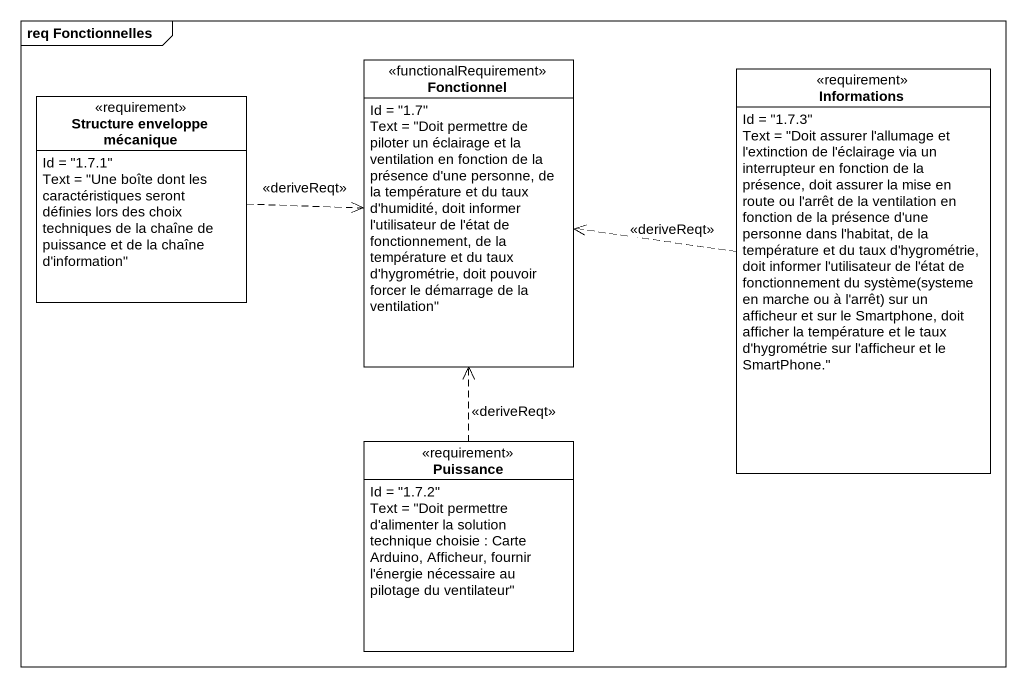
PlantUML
@startuml
mainframe req Fonctionnelles
hide circle
hide empty members
class Fonctionnel <<functionalRequirement>> {
  Id = "1.7"
  Text = "Doit permettre de piloter un éclairage et la ventilation en fonction de la présence d'une personne, de la température et du taux d'humidité, doit informer l'utilisateur de l'état de fonctionnement, de la température et du taux d'hygrométrie, doit pouvoir forcer le démarrage de la ventilation"
}
class Informations <<requirement>> {
  Id = "1.7.3"
  {field} Text = "Doit assurer l'allumage et l'extinction de l'éclairage via un interrupteur en fonction de la présence, doit assurer la mise en route ou l'arrêt de la ventilation en fonction de la présence d'une personne dans l'habitat, de la température et du taux d'hygrométrie, doit informer l'utilisateur de l'état de fonctionnement du système(systeme en marche ou à l'arrêt) sur un afficheur et sur le Smartphone, doit afficher la température et le taux d'hygrométrie sur l'afficheur et le SmartPhone."
}
class "Structure enveloppe mécanique" as Structure_enveloppe <<requirement>> {
  Id = "1.7.1"
  Text = "Une boîte dont les caractéristiques seront définies lors des choix techniques de la chaîne de puissance et de la chaîne d'information"
}
class Puissance <<requirement>> {
  Id = "1.7.2"
  Text = "Doit permettre d'alimenter la solution technique choisie : Carte Arduino, Afficheur, fournir l'énergie nécessaire au pilotage du ventilateur"
}
Informations .left.> Fonctionnel : <<deriveReqt>>
Structure_enveloppe .right.> Fonctionnel : <<deriveReqt>>
Puissance .up.> Fonctionnel : <<deriveReqt>>
@enduml
